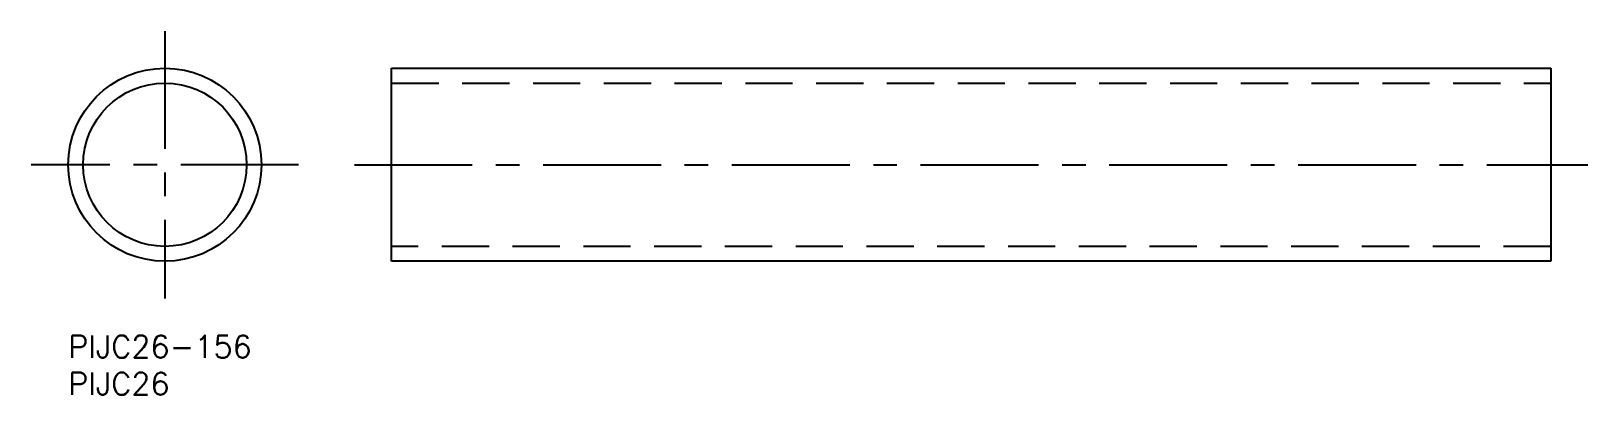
# Model space of a CAD drawing. Extents: x -5 to 204, y -8 to 41.
import ezdxf

# ---------------------------------------------------------------- set-up
doc = ezdxf.new("R2010")
doc.units = 0
doc.header["$LTSCALE"] = 0.5
doc.linetypes.add('CENTER', pattern=[50.8, 31.75, -6.35, 6.35, -6.35])
doc.linetypes.add('DASHED', pattern=[19.05, 12.7, -6.35])
for name, color, linetype in [('MSM_CENTER', 1, 'CENTER'), ('MSM_CONTINUOUS', 7, 'CONTINUOUS'), ('MSM_DASHED', 4, 'DASHED'), ('MSM_PART_NUMBER', 7, 'CONTINUOUS')]:
    doc.layers.add(name, color=color, linetype=linetype)
doc.styles.get("Standard").update_dxf_attribs({"font": 'txt.shx', "height": 3, "bigfont": 'bigfont.shx'})

# ---------------------------------------------------------------- blocks, each defined once
blk = doc.blocks.new('*U9')
at = {"layer": 'MSM_PART_NUMBER'}
blk.add_text('PIJC26-156', height=3, dxfattribs=at).set_placement((0, -3))
blk = doc.blocks.new('*U10')
at = {"layer": 'MSM_PART_NUMBER'}
blk.add_text('PIJC26', height=3, dxfattribs=at).set_placement((0, -8))

msp = doc.modelspace()

# ---------------------------------------------------------------- linework, layer by layer
at = {"layer": 'MSM_CENTER'}
for p, q in [((13, 41), (13, 5)), ((31, 23), (-5, 23)), ((38.5, 23), (204.5, 23))]:
    msp.add_line(p, q, dxfattribs=at)
at = {"layer": 'MSM_CONTINUOUS'}
for p, q in [((43.5, 10), (43.5, 36)), ((43.5, 36), (199.5, 36)), ((199.5, 36), (199.5, 10)), ((199.5, 10), (43.5, 10))]:
    msp.add_line(p, q, dxfattribs=at)
for radius in [13, 11]:
    msp.add_circle((13, 23), radius, dxfattribs=at)
at = {"layer": 'MSM_DASHED'}
for p, q in [((43.5, 34), (199.5, 34)), ((199.5, 12), (43.5, 12))]:
    msp.add_line(p, q, dxfattribs=at)

# ---------------------------------------------------------------- block references
at = {"layer": 'MSM_CONTINUOUS'}
for name in ['*U9', '*U10']:
    msp.add_blockref(name, (0, 0), dxfattribs=at)

doc.saveas('drawing.dxf')
